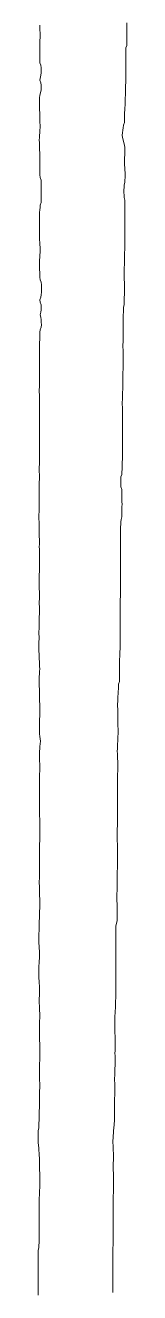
# Model space of a CAD drawing. Extents: x -16 to 11205, y -14909 to 147.
# Drawn here: x 107.94 to 108.69, y 8.67 to 19.43 of the extents above; entities that cross this region are included whole.
import ezdxf

# ---------------------------------------------------------------- set-up
doc = ezdxf.new("R2010")
doc.units = 0
doc.layers.get('0').update_dxf_attribs({"color": 1, "linetype": 'CONTINUOUS', "lineweight": 15, "true_color": 0xff0000})

msp = doc.modelspace()

# ---------------------------------------------------------------- linework, layer by layer
for p, q in [((107.954, 19.426), (107.955, 19.405)), ((107.955, 19.405), (107.956, 19.384)), ((107.956, 19.384), (107.957, 19.362)), ((107.957, 19.362), (107.957, 19.341)), ((108.692, 19.426), (108.693, 19.447)), ((108.692, 19.404), (108.692, 19.426)), ((108.692, 19.383), (108.692, 19.404)), ((108.692, 19.362), (108.692, 19.383)), ((108.692, 19.341), (108.692, 19.362)), ((107.955, 19.277), (107.954, 19.256)), ((107.954, 19.256), (107.954, 19.235)), ((107.956, 19.299), (107.955, 19.277)), ((107.957, 19.32), (107.956, 19.299)), ((107.957, 19.341), (107.957, 19.32)), ((108.684, 19.235), (108.691, 19.256)), ((108.691, 19.32), (108.692, 19.341)), ((108.691, 19.299), (108.691, 19.32)), ((108.691, 19.277), (108.691, 19.299)), ((108.691, 19.256), (108.691, 19.277)), ((107.954, 19.235), (107.954, 19.214)), ((107.954, 19.214), (107.954, 19.193)), ((107.954, 19.193), (107.954, 19.172)), ((107.954, 19.172), (107.955, 19.151)), ((107.955, 19.151), (107.955, 19.13)), ((108.683, 19.193), (108.684, 19.214)), ((108.683, 19.171), (108.683, 19.193)), ((108.683, 19.15), (108.683, 19.171)), ((108.683, 19.129), (108.683, 19.15)), ((108.684, 19.214), (108.684, 19.235)), ((107.955, 19.13), (107.956, 19.109)), ((107.956, 19.109), (107.964, 19.087)), ((107.964, 19.087), (107.966, 19.066)), ((107.966, 19.066), (107.967, 19.045)), ((107.967, 19.045), (107.966, 19.024)), ((108.683, 19.108), (108.683, 19.129)), ((108.683, 19.087), (108.683, 19.108)), ((108.683, 19.066), (108.683, 19.087)), ((108.683, 19.044), (108.683, 19.066)), ((108.683, 19.023), (108.683, 19.044)), ((107.964, 19.003), (107.955, 18.96)), ((107.955, 18.96), (107.963, 18.939)), ((107.963, 18.939), (107.965, 18.918)), ((107.966, 19.024), (107.964, 19.003)), ((108.682, 18.917), (108.683, 18.939)), ((108.683, 19.002), (108.683, 19.023)), ((108.683, 18.981), (108.683, 19.002)), ((108.683, 18.96), (108.683, 18.981)), ((108.683, 18.939), (108.683, 18.96)), ((107.954, 18.833), (107.953, 18.812)), ((107.966, 18.876), (107.954, 18.833)), ((107.965, 18.918), (107.966, 18.897)), ((107.966, 18.897), (107.966, 18.876)), ((108.679, 18.811), (108.68, 18.833)), ((108.68, 18.833), (108.681, 18.854)), ((108.681, 18.854), (108.682, 18.875)), ((108.682, 18.896), (108.682, 18.917)), ((108.682, 18.875), (108.682, 18.896)), ((107.953, 18.812), (107.952, 18.791)), ((107.952, 18.791), (107.952, 18.769)), ((107.952, 18.769), (107.953, 18.748)), ((107.953, 18.748), (107.953, 18.727)), ((107.953, 18.727), (107.953, 18.706)), ((108.674, 18.706), (108.676, 18.727)), ((108.676, 18.727), (108.677, 18.748)), ((108.677, 18.748), (108.678, 18.769)), ((108.678, 18.769), (108.679, 18.79)), ((108.679, 18.79), (108.679, 18.811)), ((107.953, 18.706), (107.954, 18.685)), ((107.954, 18.685), (107.954, 18.664)), ((107.954, 18.664), (107.955, 18.643)), ((107.955, 18.643), (107.955, 18.621)), ((107.955, 18.621), (107.956, 18.6)), ((108.672, 18.685), (108.674, 18.706)), ((108.672, 18.664), (108.672, 18.685)), ((108.672, 18.642), (108.672, 18.664)), ((108.673, 18.621), (108.672, 18.642)), ((108.672, 18.6), (108.673, 18.621)), ((107.954, 18.515), (107.952, 18.494)), ((107.956, 18.536), (107.954, 18.515)), ((107.956, 18.6), (107.957, 18.579)), ((107.957, 18.558), (107.956, 18.536)), ((107.957, 18.579), (107.957, 18.558)), ((108.654, 18.494), (108.655, 18.515)), ((108.655, 18.515), (108.657, 18.536)), ((108.657, 18.536), (108.66, 18.557)), ((108.66, 18.557), (108.663, 18.578)), ((108.663, 18.578), (108.672, 18.6)), ((107.951, 18.473), (107.95, 18.452)), ((107.95, 18.452), (107.951, 18.431)), ((107.952, 18.494), (107.951, 18.473)), ((107.951, 18.431), (107.951, 18.41)), ((107.951, 18.41), (107.952, 18.389)), ((108.655, 18.473), (108.654, 18.494)), ((108.673, 18.409), (108.655, 18.473)), ((108.675, 18.388), (108.673, 18.409)), ((107.952, 18.389), (107.953, 18.367)), ((107.953, 18.367), (107.954, 18.346)), ((107.954, 18.346), (107.955, 18.325)), ((107.955, 18.325), (107.954, 18.304)), ((107.954, 18.304), (107.954, 18.283)), ((108.672, 18.282), (108.673, 18.304)), ((108.673, 18.304), (108.675, 18.325)), ((108.676, 18.367), (108.675, 18.388)), ((108.675, 18.325), (108.676, 18.346)), ((108.676, 18.346), (108.676, 18.367)), ((107.954, 18.283), (107.954, 18.261)), ((107.954, 18.261), (107.954, 18.24)), ((107.954, 18.24), (107.954, 18.219)), ((107.954, 18.219), (107.954, 18.198)), ((107.954, 18.198), (107.955, 18.177)), ((107.955, 18.177), (107.955, 18.156)), ((108.672, 18.261), (108.672, 18.282)), ((108.673, 18.24), (108.672, 18.261)), ((108.675, 18.219), (108.673, 18.24)), ((108.676, 18.198), (108.675, 18.219)), ((108.678, 18.177), (108.676, 18.198)), ((108.678, 18.155), (108.678, 18.177)), ((107.955, 18.156), (107.957, 18.135)), ((107.957, 18.135), (107.965, 18.113)), ((107.965, 18.113), (107.966, 18.092)), ((107.966, 18.092), (107.965, 18.071)), ((107.965, 18.071), (107.965, 18.05)), ((108.669, 18.05), (108.671, 18.071)), ((108.671, 18.071), (108.674, 18.092)), ((108.674, 18.092), (108.676, 18.113)), ((108.676, 18.113), (108.677, 18.134)), ((108.677, 18.134), (108.678, 18.155)), ((107.965, 18.05), (107.965, 18.029)), ((107.965, 18.029), (107.965, 18.007)), ((107.965, 18.007), (107.966, 17.986)), ((107.966, 17.986), (107.966, 17.965)), ((107.966, 17.965), (107.966, 17.944)), ((108.668, 18.029), (108.669, 18.05)), ((108.668, 18.007), (108.668, 18.029)), ((108.669, 17.985), (108.668, 18.007)), ((108.671, 17.964), (108.669, 17.985)), ((108.674, 17.943), (108.671, 17.964)), ((107.955, 17.859), (107.952, 17.838)), ((107.957, 17.88), (107.955, 17.859)), ((107.959, 17.901), (107.957, 17.88)), ((107.966, 17.923), (107.959, 17.901)), ((107.966, 17.944), (107.966, 17.923)), ((108.676, 17.922), (108.674, 17.943)), ((108.676, 17.901), (108.676, 17.922)), ((108.676, 17.88), (108.676, 17.901)), ((108.676, 17.859), (108.676, 17.88)), ((108.676, 17.838), (108.676, 17.859)), ((107.952, 17.838), (107.951, 17.817)), ((107.951, 17.817), (107.951, 17.796)), ((107.951, 17.796), (107.951, 17.774)), ((107.951, 17.774), (107.952, 17.753)), ((107.952, 17.753), (107.951, 17.732)), ((108.676, 17.817), (108.676, 17.838)), ((108.676, 17.795), (108.676, 17.817)), ((108.676, 17.774), (108.676, 17.795)), ((108.676, 17.753), (108.676, 17.774)), ((108.676, 17.732), (108.676, 17.753)), ((107.951, 17.732), (107.951, 17.711)), ((107.951, 17.711), (107.951, 17.69)), ((107.951, 17.69), (107.951, 17.669)), ((107.951, 17.669), (107.951, 17.647)), ((107.951, 17.647), (107.951, 17.626)), ((108.674, 17.647), (108.675, 17.668)), ((108.674, 17.626), (108.674, 17.647)), ((108.675, 17.69), (108.676, 17.711)), ((108.675, 17.668), (108.675, 17.69)), ((108.676, 17.711), (108.676, 17.732)), ((107.951, 17.626), (107.952, 17.605)), ((107.952, 17.605), (107.954, 17.584)), ((107.954, 17.584), (107.956, 17.563)), ((107.956, 17.563), (107.958, 17.542)), ((107.958, 17.542), (107.958, 17.52)), ((108.674, 17.605), (108.674, 17.626)), ((108.675, 17.584), (108.674, 17.605)), ((108.674, 17.52), (108.675, 17.541)), ((108.675, 17.563), (108.675, 17.584)), ((108.675, 17.541), (108.675, 17.563)), ((107.953, 17.436), (107.952, 17.415)), ((107.955, 17.457), (107.953, 17.436)), ((107.956, 17.478), (107.955, 17.457)), ((107.957, 17.499), (107.956, 17.478)), ((107.958, 17.52), (107.957, 17.499)), ((108.672, 17.457), (108.673, 17.478)), ((108.672, 17.436), (108.672, 17.457)), ((108.672, 17.414), (108.672, 17.436)), ((108.673, 17.499), (108.674, 17.52)), ((108.673, 17.478), (108.673, 17.499)), ((107.952, 17.415), (107.951, 17.393)), ((107.951, 17.393), (107.951, 17.372)), ((107.951, 17.372), (107.952, 17.351)), ((107.952, 17.351), (107.954, 17.33)), ((107.954, 17.33), (107.955, 17.309)), ((108.671, 17.372), (108.672, 17.393)), ((108.671, 17.351), (108.671, 17.372)), ((108.671, 17.33), (108.671, 17.351)), ((108.671, 17.308), (108.671, 17.33)), ((108.672, 17.393), (108.672, 17.414)), ((107.955, 17.309), (107.956, 17.288)), ((107.956, 17.288), (107.958, 17.267)), ((107.958, 17.267), (107.967, 17.245)), ((107.967, 17.245), (107.968, 17.224)), ((107.968, 17.224), (107.97, 17.203)), ((108.671, 17.287), (108.671, 17.308)), ((108.671, 17.266), (108.671, 17.287)), ((108.672, 17.245), (108.671, 17.266)), ((108.672, 17.224), (108.672, 17.245)), ((108.672, 17.203), (108.672, 17.224)), ((107.963, 17.119), (107.956, 17.097)), ((107.966, 17.14), (107.963, 17.119)), ((107.968, 17.161), (107.966, 17.14)), ((107.97, 17.182), (107.968, 17.161)), ((107.97, 17.203), (107.97, 17.182)), ((108.671, 17.118), (108.672, 17.139)), ((108.671, 17.097), (108.671, 17.118)), ((108.672, 17.182), (108.672, 17.203)), ((108.672, 17.16), (108.672, 17.182)), ((108.672, 17.139), (108.672, 17.16)), ((107.956, 17.097), (107.958, 17.076)), ((107.958, 17.076), (107.966, 17.055)), ((107.966, 17.012), (107.964, 16.991)), ((107.966, 17.055), (107.967, 17.034)), ((107.967, 17.034), (107.966, 17.012)), ((108.663, 17.033), (108.67, 17.055)), ((108.663, 17.012), (108.663, 17.033)), ((108.663, 16.991), (108.663, 17.012)), ((108.67, 17.076), (108.671, 17.097)), ((108.67, 17.055), (108.67, 17.076)), ((107.964, 16.991), (107.957, 16.97)), ((107.957, 16.97), (107.964, 16.949)), ((107.964, 16.949), (107.966, 16.927)), ((107.966, 16.927), (107.967, 16.906)), ((107.967, 16.906), (107.968, 16.885)), ((107.968, 16.885), (107.967, 16.864)), ((108.66, 16.885), (108.661, 16.906)), ((108.661, 16.927), (108.662, 16.948)), ((108.661, 16.906), (108.661, 16.927)), ((108.662, 16.97), (108.663, 16.991)), ((108.662, 16.948), (108.662, 16.97)), ((107.955, 16.779), (107.954, 16.758)), ((107.956, 16.821), (107.955, 16.8)), ((107.955, 16.8), (107.955, 16.779)), ((107.958, 16.843), (107.956, 16.821)), ((107.967, 16.864), (107.958, 16.843)), ((108.66, 16.864), (108.66, 16.885)), ((108.66, 16.843), (108.66, 16.864)), ((108.66, 16.822), (108.66, 16.843)), ((108.66, 16.8), (108.66, 16.822)), ((108.66, 16.779), (108.66, 16.8)), ((108.66, 16.758), (108.66, 16.779)), ((107.952, 16.716), (107.951, 16.695)), ((107.951, 16.695), (107.951, 16.674)), ((107.951, 16.674), (107.951, 16.652)), ((107.953, 16.737), (107.952, 16.716)), ((107.954, 16.758), (107.953, 16.737)), ((108.659, 16.716), (108.66, 16.737)), ((108.659, 16.695), (108.659, 16.716)), ((108.66, 16.673), (108.659, 16.695)), ((108.66, 16.737), (108.66, 16.758)), ((108.66, 16.652), (108.66, 16.673)), ((107.951, 16.652), (107.952, 16.631)), ((107.952, 16.568), (107.951, 16.547)), ((107.952, 16.631), (107.952, 16.61)), ((107.952, 16.61), (107.952, 16.589)), ((107.952, 16.589), (107.952, 16.568)), ((108.66, 16.631), (108.66, 16.652)), ((108.66, 16.61), (108.66, 16.631)), ((108.66, 16.589), (108.66, 16.61)), ((108.66, 16.568), (108.66, 16.589)), ((108.66, 16.546), (108.66, 16.568)), ((107.951, 16.547), (107.951, 16.525)), ((107.951, 16.525), (107.951, 16.504)), ((107.951, 16.504), (107.951, 16.483)), ((107.951, 16.483), (107.951, 16.462)), ((107.951, 16.462), (107.952, 16.441)), ((108.658, 16.44), (108.659, 16.462)), ((108.659, 16.483), (108.66, 16.504)), ((108.659, 16.462), (108.659, 16.483)), ((108.66, 16.525), (108.66, 16.546)), ((108.66, 16.504), (108.66, 16.525)), ((107.951, 16.356), (107.95, 16.335)), ((107.952, 16.42), (107.951, 16.398)), ((107.951, 16.398), (107.951, 16.377)), ((107.951, 16.377), (107.951, 16.356)), ((107.952, 16.441), (107.952, 16.42)), ((108.657, 16.356), (108.658, 16.377)), ((108.657, 16.335), (108.657, 16.356)), ((108.658, 16.419), (108.658, 16.44)), ((108.658, 16.398), (108.658, 16.419)), ((108.658, 16.377), (108.658, 16.398)), ((107.95, 16.335), (107.95, 16.314)), ((107.95, 16.314), (107.951, 16.293)), ((107.951, 16.293), (107.951, 16.271)), ((107.951, 16.271), (107.951, 16.25)), ((107.951, 16.25), (107.952, 16.229)), ((108.654, 16.229), (108.655, 16.25)), ((108.655, 16.271), (108.656, 16.292)), ((108.655, 16.25), (108.655, 16.271)), ((108.656, 16.313), (108.657, 16.335)), ((108.656, 16.292), (108.656, 16.313)), ((107.952, 16.229), (107.952, 16.208)), ((107.952, 16.208), (107.952, 16.187)), ((107.952, 16.187), (107.952, 16.166)), ((107.952, 16.166), (107.952, 16.144)), ((107.952, 16.144), (107.952, 16.123)), ((108.654, 16.208), (108.654, 16.229)), ((108.655, 16.186), (108.654, 16.208)), ((108.655, 16.165), (108.655, 16.186)), ((108.655, 16.144), (108.655, 16.165)), ((108.655, 16.123), (108.655, 16.144)), ((107.952, 16.123), (107.952, 16.102)), ((107.952, 16.102), (107.952, 16.081)), ((107.952, 16.081), (107.952, 16.06)), ((107.952, 16.06), (107.952, 16.038)), ((107.952, 16.038), (107.952, 16.017)), ((108.655, 16.102), (108.655, 16.123)), ((108.655, 16.081), (108.655, 16.102)), ((108.655, 16.059), (108.655, 16.081)), ((108.655, 16.038), (108.655, 16.059)), ((108.655, 16.017), (108.655, 16.038)), ((107.952, 16.017), (107.951, 15.996)), ((107.951, 15.996), (107.951, 15.975)), ((107.951, 15.975), (107.951, 15.954)), ((107.951, 15.954), (107.951, 15.933)), ((107.951, 15.933), (107.951, 15.911)), ((108.655, 15.996), (108.655, 16.017)), ((108.655, 15.975), (108.655, 15.996)), ((108.655, 15.954), (108.655, 15.975)), ((108.655, 15.932), (108.655, 15.954)), ((108.655, 15.911), (108.655, 15.932)), ((107.951, 15.911), (107.951, 15.89)), ((107.951, 15.89), (107.952, 15.869)), ((107.952, 15.869), (107.952, 15.848)), ((107.952, 15.848), (107.952, 15.827)), ((107.952, 15.827), (107.952, 15.806)), ((108.655, 15.89), (108.655, 15.911)), ((108.655, 15.869), (108.655, 15.89)), ((108.655, 15.848), (108.655, 15.869)), ((108.655, 15.827), (108.655, 15.848)), ((108.655, 15.805), (108.655, 15.827)), ((107.952, 15.742), (107.951, 15.721)), ((107.951, 15.721), (107.951, 15.7)), ((107.952, 15.806), (107.952, 15.784)), ((107.952, 15.784), (107.952, 15.763)), ((107.952, 15.763), (107.952, 15.742)), ((108.654, 15.721), (108.655, 15.742)), ((108.654, 15.7), (108.654, 15.721)), ((108.655, 15.784), (108.655, 15.805)), ((108.655, 15.763), (108.655, 15.784)), ((108.655, 15.742), (108.655, 15.763)), ((107.951, 15.7), (107.95, 15.679)), ((107.95, 15.679), (107.95, 15.657)), ((107.95, 15.657), (107.95, 15.636)), ((107.95, 15.636), (107.951, 15.615)), ((107.951, 15.615), (107.951, 15.594)), ((108.641, 15.593), (108.649, 15.615)), ((108.649, 15.615), (108.65, 15.636)), ((108.65, 15.636), (108.652, 15.657)), ((108.652, 15.657), (108.653, 15.679)), ((108.653, 15.679), (108.654, 15.7)), ((107.95, 15.53), (107.949, 15.509)), ((107.949, 15.509), (107.949, 15.488)), ((107.949, 15.488), (107.949, 15.467)), ((107.951, 15.573), (107.95, 15.552)), ((107.95, 15.552), (107.95, 15.53)), ((107.951, 15.594), (107.951, 15.573)), ((108.641, 15.572), (108.641, 15.593)), ((108.641, 15.551), (108.641, 15.572)), ((108.641, 15.53), (108.641, 15.551)), ((108.642, 15.509), (108.641, 15.53)), ((108.649, 15.488), (108.642, 15.509)), ((108.65, 15.466), (108.649, 15.488)), ((107.949, 15.467), (107.949, 15.446)), ((107.949, 15.446), (107.949, 15.425)), ((107.949, 15.425), (107.949, 15.403)), ((107.949, 15.403), (107.95, 15.382)), ((107.95, 15.382), (107.95, 15.361)), ((108.651, 15.445), (108.65, 15.466)), ((108.651, 15.424), (108.651, 15.445)), ((108.651, 15.403), (108.651, 15.424)), ((108.651, 15.382), (108.651, 15.403)), ((108.652, 15.361), (108.651, 15.382)), ((107.949, 15.298), (107.948, 15.276)), ((107.948, 15.276), (107.948, 15.255)), ((107.95, 15.34), (107.949, 15.319)), ((107.949, 15.319), (107.949, 15.298)), ((107.95, 15.361), (107.95, 15.34)), ((108.65, 15.255), (108.651, 15.276)), ((108.651, 15.34), (108.652, 15.361)), ((108.651, 15.319), (108.651, 15.34)), ((108.651, 15.297), (108.651, 15.319)), ((108.651, 15.276), (108.651, 15.297)), ((107.948, 15.255), (107.948, 15.234)), ((107.948, 15.234), (107.949, 15.213)), ((107.949, 15.213), (107.949, 15.192)), ((107.949, 15.192), (107.949, 15.17)), ((107.949, 15.17), (107.949, 15.149)), ((108.64, 15.17), (108.641, 15.191)), ((108.64, 15.149), (108.64, 15.17)), ((108.641, 15.191), (108.642, 15.212)), ((108.642, 15.212), (108.643, 15.233)), ((108.643, 15.233), (108.65, 15.255)), ((107.949, 15.149), (107.95, 15.128)), ((107.95, 15.128), (107.95, 15.107)), ((107.95, 15.107), (107.95, 15.086)), ((107.95, 15.086), (107.951, 15.065)), ((107.951, 15.065), (107.951, 15.043)), ((108.638, 15.086), (108.639, 15.107)), ((108.638, 15.064), (108.638, 15.086)), ((108.638, 15.043), (108.638, 15.064)), ((108.639, 15.128), (108.64, 15.149)), ((108.639, 15.107), (108.639, 15.128)), ((107.951, 15.022), (107.95, 15.001)), ((107.95, 15.001), (107.951, 14.98)), ((107.951, 15.043), (107.951, 15.022)), ((107.951, 14.98), (107.951, 14.959)), ((107.951, 14.959), (107.951, 14.938)), ((108.638, 15.022), (108.638, 15.043)), ((108.638, 15.001), (108.638, 15.022)), ((108.638, 14.98), (108.638, 15.001)), ((108.638, 14.959), (108.638, 14.98)), ((108.638, 14.937), (108.638, 14.959)), ((107.951, 14.938), (107.951, 14.916)), ((107.951, 14.916), (107.951, 14.895)), ((107.951, 14.895), (107.951, 14.874)), ((107.951, 14.874), (107.951, 14.853)), ((107.951, 14.853), (107.951, 14.832)), ((108.638, 14.916), (108.638, 14.937)), ((108.638, 14.895), (108.638, 14.916)), ((108.638, 14.874), (108.638, 14.895)), ((108.638, 14.853), (108.638, 14.874)), ((108.638, 14.832), (108.638, 14.853)), ((107.951, 14.789), (107.95, 14.768)), ((107.95, 14.768), (107.95, 14.747)), ((107.95, 14.747), (107.95, 14.726)), ((107.951, 14.832), (107.951, 14.811)), ((107.951, 14.811), (107.951, 14.789)), ((108.638, 14.81), (108.638, 14.832)), ((108.638, 14.789), (108.638, 14.81)), ((108.638, 14.768), (108.638, 14.789)), ((108.638, 14.747), (108.638, 14.768)), ((108.638, 14.726), (108.638, 14.747)), ((107.95, 14.726), (107.95, 14.705)), ((107.95, 14.705), (107.95, 14.684)), ((107.95, 14.684), (107.95, 14.662)), ((107.95, 14.662), (107.95, 14.641)), ((107.95, 14.641), (107.951, 14.62)), ((108.638, 14.704), (108.638, 14.726)), ((108.638, 14.683), (108.638, 14.704)), ((108.639, 14.662), (108.638, 14.683)), ((108.639, 14.641), (108.639, 14.662)), ((108.639, 14.62), (108.639, 14.641)), ((107.951, 14.557), (107.95, 14.535)), ((107.95, 14.535), (107.95, 14.514)), ((107.951, 14.62), (107.951, 14.599)), ((107.951, 14.599), (107.951, 14.578)), ((107.951, 14.578), (107.951, 14.557)), ((108.637, 14.556), (108.638, 14.577)), ((108.637, 14.535), (108.637, 14.556)), ((108.637, 14.514), (108.637, 14.535)), ((108.638, 14.599), (108.639, 14.62)), ((108.638, 14.577), (108.638, 14.599)), ((107.95, 14.514), (107.951, 14.493)), ((107.951, 14.43), (107.95, 14.408)), ((107.951, 14.493), (107.951, 14.472)), ((107.951, 14.472), (107.951, 14.451)), ((107.951, 14.451), (107.951, 14.43)), ((108.635, 14.408), (108.636, 14.429)), ((108.636, 14.493), (108.637, 14.514)), ((108.636, 14.472), (108.636, 14.493)), ((108.636, 14.45), (108.636, 14.472)), ((108.636, 14.429), (108.636, 14.45)), ((107.95, 14.324), (107.949, 14.303)), ((107.95, 14.408), (107.95, 14.387)), ((107.95, 14.387), (107.95, 14.366)), ((107.95, 14.366), (107.95, 14.345)), ((107.95, 14.345), (107.95, 14.324)), ((108.635, 14.387), (108.635, 14.408)), ((108.636, 14.366), (108.635, 14.387)), ((108.636, 14.345), (108.636, 14.366)), ((108.636, 14.323), (108.636, 14.345)), ((108.637, 14.302), (108.636, 14.323)), ((107.949, 14.303), (107.948, 14.281)), ((107.948, 14.281), (107.948, 14.26)), ((107.948, 14.26), (107.949, 14.239)), ((107.949, 14.218), (107.948, 14.197)), ((107.948, 14.197), (107.948, 14.175)), ((107.949, 14.239), (107.949, 14.218)), ((108.636, 14.196), (108.637, 14.218)), ((108.637, 14.281), (108.637, 14.302)), ((108.637, 14.26), (108.637, 14.281)), ((108.637, 14.239), (108.637, 14.26)), ((108.637, 14.218), (108.637, 14.239)), ((107.948, 14.175), (107.948, 14.154)), ((107.948, 14.154), (107.948, 14.133)), ((107.948, 14.133), (107.948, 14.112)), ((107.948, 14.112), (107.949, 14.091)), ((107.949, 14.091), (107.949, 14.069)), ((108.632, 14.07), (108.633, 14.091)), ((108.633, 14.091), (108.634, 14.112)), ((108.634, 14.112), (108.635, 14.133)), ((108.635, 14.154), (108.636, 14.175)), ((108.635, 14.133), (108.635, 14.154)), ((108.636, 14.175), (108.636, 14.196)), ((107.949, 14.069), (107.95, 14.048)), ((107.95, 14.048), (107.951, 14.027)), ((107.951, 14.027), (107.952, 14.006)), ((107.952, 14.006), (107.953, 13.985)), ((107.953, 13.985), (107.954, 13.964)), ((108.629, 13.964), (108.63, 13.985)), ((108.63, 14.027), (108.631, 14.048)), ((108.63, 14.006), (108.63, 14.027)), ((108.63, 13.985), (108.63, 14.006)), ((108.631, 14.048), (108.632, 14.07)), ((107.95, 13.9), (107.949, 13.879)), ((107.949, 13.879), (107.949, 13.858)), ((107.952, 13.921), (107.95, 13.9)), ((107.953, 13.943), (107.952, 13.921)), ((107.954, 13.964), (107.953, 13.943)), ((108.629, 13.942), (108.629, 13.964)), ((108.629, 13.921), (108.629, 13.942)), ((108.629, 13.9), (108.629, 13.921)), ((108.629, 13.879), (108.629, 13.9)), ((108.629, 13.858), (108.629, 13.879)), ((107.949, 13.858), (107.949, 13.837)), ((107.949, 13.837), (107.95, 13.815)), ((107.95, 13.815), (107.951, 13.794)), ((107.951, 13.794), (107.951, 13.773)), ((107.951, 13.773), (107.952, 13.752)), ((108.619, 13.752), (108.62, 13.773)), ((108.62, 13.773), (108.621, 13.794)), ((108.621, 13.794), (108.622, 13.815)), ((108.622, 13.836), (108.629, 13.858)), ((108.622, 13.815), (108.622, 13.836)), ((107.952, 13.752), (107.952, 13.731)), ((107.952, 13.731), (107.952, 13.71)), ((107.952, 13.71), (107.953, 13.689)), ((107.953, 13.689), (107.954, 13.667)), ((107.954, 13.667), (107.955, 13.646)), ((108.614, 13.667), (108.615, 13.688)), ((108.614, 13.646), (108.614, 13.667)), ((108.615, 13.688), (108.616, 13.709)), ((108.616, 13.709), (108.617, 13.73)), ((108.617, 13.73), (108.619, 13.752)), ((107.955, 13.561), (107.953, 13.54)), ((107.955, 13.646), (107.956, 13.625)), ((107.956, 13.583), (107.955, 13.561)), ((107.956, 13.625), (107.956, 13.604)), ((107.956, 13.604), (107.956, 13.583)), ((108.615, 13.625), (108.614, 13.646)), ((108.615, 13.604), (108.615, 13.625)), ((108.616, 13.582), (108.615, 13.604)), ((108.617, 13.561), (108.616, 13.582)), ((108.617, 13.54), (108.617, 13.561)), ((107.952, 13.498), (107.951, 13.477)), ((107.951, 13.477), (107.951, 13.456)), ((107.951, 13.456), (107.952, 13.434)), ((107.953, 13.54), (107.952, 13.519)), ((107.952, 13.519), (107.952, 13.498)), ((108.617, 13.519), (108.617, 13.54)), ((108.617, 13.498), (108.617, 13.519)), ((108.617, 13.477), (108.617, 13.498)), ((108.618, 13.455), (108.617, 13.477)), ((108.618, 13.434), (108.618, 13.455)), ((107.952, 13.434), (107.953, 13.413)), ((107.953, 13.413), (107.956, 13.392)), ((107.956, 13.392), (107.959, 13.371)), ((107.959, 13.371), (107.96, 13.35)), ((107.96, 13.35), (107.959, 13.328)), ((108.614, 13.328), (108.615, 13.35)), ((108.615, 13.35), (108.616, 13.371)), ((108.616, 13.371), (108.617, 13.392)), ((108.617, 13.392), (108.618, 13.413)), ((108.618, 13.413), (108.618, 13.434)), ((107.953, 13.265), (107.952, 13.244)), ((107.952, 13.244), (107.952, 13.223)), ((107.954, 13.286), (107.953, 13.265)), ((107.956, 13.307), (107.954, 13.286)), ((107.959, 13.328), (107.956, 13.307)), ((108.611, 13.265), (108.612, 13.286)), ((108.612, 13.244), (108.611, 13.265)), ((108.612, 13.286), (108.613, 13.307)), ((108.613, 13.223), (108.612, 13.244)), ((108.613, 13.307), (108.614, 13.328)), ((107.952, 13.223), (107.953, 13.202)), ((107.953, 13.202), (107.953, 13.18)), ((107.953, 13.18), (107.954, 13.159)), ((107.954, 13.159), (107.954, 13.138)), ((107.954, 13.138), (107.954, 13.117)), ((108.614, 13.201), (108.613, 13.223)), ((108.615, 13.18), (108.614, 13.201)), ((108.615, 13.159), (108.615, 13.18)), ((108.615, 13.138), (108.615, 13.159)), ((108.615, 13.117), (108.615, 13.138)), ((107.953, 13.053), (107.952, 13.032)), ((107.952, 13.032), (107.952, 13.011)), ((107.954, 13.096), (107.953, 13.075)), ((107.953, 13.075), (107.953, 13.053)), ((107.954, 13.117), (107.954, 13.096)), ((108.613, 13.032), (108.614, 13.053)), ((108.613, 13.011), (108.613, 13.032)), ((108.614, 13.074), (108.615, 13.096)), ((108.614, 13.053), (108.614, 13.074)), ((108.615, 13.096), (108.615, 13.117)), ((107.952, 13.011), (107.952, 12.99)), ((107.952, 12.99), (107.952, 12.969)), ((107.952, 12.969), (107.952, 12.948)), ((107.952, 12.948), (107.952, 12.926)), ((107.952, 12.926), (107.952, 12.905)), ((108.612, 12.947), (108.613, 12.969)), ((108.612, 12.926), (108.612, 12.947)), ((108.612, 12.905), (108.612, 12.926)), ((108.613, 12.99), (108.613, 13.011)), ((108.613, 12.969), (108.613, 12.99)), ((107.952, 12.905), (107.952, 12.884)), ((107.952, 12.884), (107.952, 12.863)), ((107.952, 12.863), (107.952, 12.842)), ((107.952, 12.842), (107.952, 12.821)), ((107.952, 12.821), (107.952, 12.799)), ((107.952, 12.799), (107.952, 12.778)), ((108.613, 12.884), (108.612, 12.905)), ((108.613, 12.863), (108.613, 12.884)), ((108.613, 12.841), (108.613, 12.863)), ((108.613, 12.82), (108.613, 12.841)), ((108.614, 12.799), (108.613, 12.82)), ((108.614, 12.778), (108.614, 12.799)), ((107.952, 12.778), (107.952, 12.757)), ((107.952, 12.757), (107.952, 12.736)), ((107.952, 12.736), (107.953, 12.715)), ((107.953, 12.715), (107.954, 12.693)), ((107.954, 12.693), (107.954, 12.672)), ((108.613, 12.672), (108.614, 12.693)), ((108.614, 12.757), (108.614, 12.778)), ((108.614, 12.736), (108.614, 12.757)), ((108.614, 12.714), (108.614, 12.736)), ((108.614, 12.693), (108.614, 12.714)), ((107.954, 12.672), (107.954, 12.651)), ((107.954, 12.651), (107.955, 12.63)), ((107.955, 12.63), (107.955, 12.609)), ((107.955, 12.609), (107.955, 12.588)), ((107.955, 12.588), (107.955, 12.566)), ((108.61, 12.588), (108.611, 12.609)), ((108.61, 12.566), (108.61, 12.588)), ((108.611, 12.609), (108.612, 12.63)), ((108.612, 12.63), (108.613, 12.651)), ((108.613, 12.651), (108.613, 12.672)), ((107.954, 12.503), (107.953, 12.482)), ((107.953, 12.482), (107.953, 12.461)), ((107.955, 12.524), (107.954, 12.503)), ((107.955, 12.566), (107.955, 12.545)), ((107.955, 12.545), (107.955, 12.524)), ((108.61, 12.545), (108.61, 12.566)), ((108.611, 12.524), (108.61, 12.545)), ((108.611, 12.503), (108.611, 12.524)), ((108.612, 12.481), (108.611, 12.503)), ((108.613, 12.46), (108.612, 12.481)), ((107.952, 12.44), (107.951, 12.418)), ((107.951, 12.418), (107.951, 12.397)), ((107.951, 12.397), (107.951, 12.376)), ((107.951, 12.376), (107.951, 12.355)), ((107.953, 12.461), (107.952, 12.44)), ((108.613, 12.439), (108.613, 12.46)), ((108.613, 12.418), (108.613, 12.439)), ((108.613, 12.397), (108.613, 12.418)), ((108.613, 12.376), (108.613, 12.397)), ((108.613, 12.355), (108.613, 12.376)), ((107.951, 12.355), (107.952, 12.334)), ((107.952, 12.334), (107.952, 12.312)), ((107.952, 12.312), (107.952, 12.291)), ((107.952, 12.291), (107.952, 12.27)), ((107.952, 12.27), (107.952, 12.249)), ((108.611, 12.249), (108.612, 12.27)), ((108.612, 12.291), (108.613, 12.312)), ((108.612, 12.27), (108.612, 12.291)), ((108.613, 12.333), (108.613, 12.355)), ((108.613, 12.312), (108.613, 12.333)), ((107.951, 12.185), (107.95, 12.164)), ((107.95, 12.164), (107.95, 12.143)), ((107.952, 12.207), (107.951, 12.185)), ((107.952, 12.249), (107.952, 12.228)), ((107.952, 12.228), (107.952, 12.207)), ((108.61, 12.206), (108.611, 12.228)), ((108.61, 12.185), (108.61, 12.206)), ((108.611, 12.164), (108.61, 12.185)), ((108.611, 12.228), (108.611, 12.249)), ((108.611, 12.143), (108.611, 12.164)), ((107.95, 12.143), (107.951, 12.122)), ((107.951, 12.122), (107.951, 12.101)), ((107.951, 12.101), (107.952, 12.079)), ((107.952, 12.079), (107.952, 12.058)), ((107.952, 12.058), (107.953, 12.037)), ((108.608, 12.058), (108.61, 12.08)), ((108.608, 12.037), (108.608, 12.058)), ((108.61, 12.08), (108.611, 12.101)), ((108.611, 12.122), (108.611, 12.143)), ((108.611, 12.101), (108.611, 12.122)), ((107.953, 12.037), (107.954, 12.016)), ((107.954, 12.016), (107.955, 11.995)), ((107.955, 11.953), (107.954, 11.931)), ((107.955, 11.995), (107.955, 11.974)), ((107.955, 11.974), (107.955, 11.953)), ((108.607, 12.016), (108.608, 12.037)), ((108.608, 11.994), (108.607, 12.016)), ((108.609, 11.973), (108.608, 11.994)), ((108.61, 11.952), (108.609, 11.973)), ((108.61, 11.931), (108.61, 11.952)), ((107.951, 11.847), (107.95, 11.826)), ((107.952, 11.889), (107.951, 11.868)), ((107.951, 11.868), (107.951, 11.847)), ((107.953, 11.91), (107.952, 11.889)), ((107.954, 11.931), (107.953, 11.91)), ((108.609, 11.826), (108.61, 11.847)), ((108.611, 11.91), (108.61, 11.931)), ((108.61, 11.868), (108.611, 11.889)), ((108.61, 11.847), (108.61, 11.868)), ((108.611, 11.889), (108.611, 11.91)), ((107.949, 11.741), (107.948, 11.72)), ((107.95, 11.783), (107.949, 11.762)), ((107.949, 11.762), (107.949, 11.741)), ((107.95, 11.826), (107.95, 11.804)), ((107.95, 11.804), (107.95, 11.783)), ((108.6, 11.783), (108.609, 11.826)), ((108.6, 11.762), (108.6, 11.783)), ((108.6, 11.741), (108.6, 11.762)), ((108.6, 11.719), (108.6, 11.741)), ((107.948, 11.72), (107.948, 11.699)), ((107.948, 11.699), (107.948, 11.677)), ((107.948, 11.677), (107.948, 11.656)), ((107.948, 11.656), (107.948, 11.635)), ((107.948, 11.635), (107.949, 11.614)), ((108.599, 11.635), (108.6, 11.656)), ((108.599, 11.613), (108.599, 11.635)), ((108.6, 11.698), (108.6, 11.719)), ((108.6, 11.677), (108.6, 11.698)), ((108.6, 11.656), (108.6, 11.677)), ((107.949, 11.614), (107.95, 11.592)), ((107.95, 11.592), (107.951, 11.571)), ((107.952, 11.508), (107.95, 11.487)), ((107.951, 11.571), (107.952, 11.55)), ((107.952, 11.55), (107.952, 11.529)), ((107.952, 11.529), (107.952, 11.508)), ((108.598, 11.592), (108.599, 11.613)), ((108.598, 11.571), (108.598, 11.592)), ((108.598, 11.55), (108.598, 11.571)), ((108.599, 11.529), (108.598, 11.55)), ((108.599, 11.508), (108.599, 11.529)), ((108.599, 11.487), (108.599, 11.508)), ((107.947, 11.423), (107.946, 11.402)), ((107.946, 11.402), (107.947, 11.381)), ((107.948, 11.445), (107.947, 11.423)), ((107.949, 11.466), (107.948, 11.445)), ((107.95, 11.487), (107.949, 11.466)), ((108.6, 11.465), (108.599, 11.487)), ((108.6, 11.444), (108.6, 11.465)), ((108.6, 11.423), (108.6, 11.444)), ((108.6, 11.402), (108.6, 11.423)), ((108.6, 11.381), (108.6, 11.402)), ((107.947, 11.381), (107.947, 11.359)), ((107.947, 11.359), (107.948, 11.338)), ((107.948, 11.338), (107.949, 11.317)), ((107.949, 11.317), (107.95, 11.296)), ((107.95, 11.296), (107.951, 11.275)), ((108.6, 11.359), (108.6, 11.381)), ((108.6, 11.338), (108.6, 11.359)), ((108.6, 11.317), (108.6, 11.338)), ((108.6, 11.296), (108.6, 11.317)), ((108.6, 11.275), (108.6, 11.296)), ((107.951, 11.19), (107.95, 11.169)), ((107.951, 11.275), (107.951, 11.254)), ((107.951, 11.254), (107.952, 11.233)), ((107.952, 11.212), (107.951, 11.19)), ((107.952, 11.233), (107.952, 11.212)), ((108.598, 11.211), (108.599, 11.232)), ((108.598, 11.19), (108.598, 11.211)), ((108.598, 11.169), (108.598, 11.19)), ((108.599, 11.254), (108.6, 11.275)), ((108.599, 11.232), (108.599, 11.254)), ((107.95, 11.169), (107.95, 11.148)), ((107.95, 11.148), (107.95, 11.127)), ((107.95, 11.127), (107.951, 11.106)), ((107.951, 11.106), (107.952, 11.084)), ((107.952, 11.084), (107.953, 11.063)), ((108.594, 11.063), (108.595, 11.084)), ((108.595, 11.084), (108.596, 11.105)), ((108.596, 11.105), (108.597, 11.127)), ((108.597, 11.148), (108.598, 11.169)), ((108.597, 11.127), (108.597, 11.148)), ((107.953, 10.979), (107.952, 10.958)), ((107.953, 11.063), (107.954, 11.042)), ((107.954, 11), (107.953, 10.979)), ((107.954, 11.042), (107.954, 11.021)), ((107.954, 11.021), (107.954, 11)), ((108.59, 10.979), (108.591, 11)), ((108.59, 10.957), (108.59, 10.979)), ((108.591, 11), (108.592, 11.021)), ((108.592, 11.021), (108.593, 11.042)), ((108.593, 11.042), (108.594, 11.063)), ((107.952, 10.958), (107.952, 10.936)), ((107.952, 10.936), (107.952, 10.915)), ((107.952, 10.915), (107.952, 10.894)), ((107.952, 10.894), (107.952, 10.873)), ((107.952, 10.873), (107.952, 10.852)), ((108.59, 10.936), (108.59, 10.957)), ((108.59, 10.915), (108.59, 10.936)), ((108.591, 10.894), (108.59, 10.915)), ((108.592, 10.873), (108.591, 10.894)), ((108.593, 10.851), (108.592, 10.873)), ((107.952, 10.852), (107.953, 10.83)), ((107.953, 10.83), (107.953, 10.809)), ((107.953, 10.809), (107.954, 10.788)), ((107.954, 10.788), (107.954, 10.767)), ((107.954, 10.767), (107.955, 10.746)), ((108.593, 10.83), (108.593, 10.851)), ((108.594, 10.809), (108.593, 10.83)), ((108.593, 10.767), (108.594, 10.788)), ((108.593, 10.746), (108.593, 10.767)), ((108.594, 10.788), (108.594, 10.809)), ((107.955, 10.661), (107.954, 10.64)), ((107.955, 10.746), (107.956, 10.725)), ((107.956, 10.703), (107.955, 10.682)), ((107.955, 10.682), (107.955, 10.661)), ((107.956, 10.725), (107.956, 10.703)), ((108.592, 10.703), (108.593, 10.724)), ((108.593, 10.682), (108.592, 10.703)), ((108.593, 10.724), (108.593, 10.746)), ((108.593, 10.661), (108.593, 10.682)), ((108.593, 10.64), (108.593, 10.661)), ((107.952, 10.555), (107.951, 10.534)), ((107.953, 10.619), (107.952, 10.598)), ((107.952, 10.598), (107.952, 10.576)), ((107.952, 10.576), (107.952, 10.555)), ((107.954, 10.64), (107.953, 10.619)), ((108.591, 10.534), (108.592, 10.555)), ((108.592, 10.576), (108.593, 10.597)), ((108.592, 10.555), (108.592, 10.576)), ((108.593, 10.619), (108.593, 10.64)), ((108.593, 10.597), (108.593, 10.619)), ((107.951, 10.534), (107.951, 10.513)), ((107.951, 10.513), (107.952, 10.492)), ((107.952, 10.492), (107.953, 10.47)), ((107.953, 10.47), (107.954, 10.449)), ((107.954, 10.449), (107.955, 10.428)), ((108.589, 10.492), (108.59, 10.513)), ((108.589, 10.47), (108.589, 10.492)), ((108.59, 10.449), (108.589, 10.47)), ((108.59, 10.513), (108.591, 10.534)), ((108.59, 10.428), (108.59, 10.449)), ((107.952, 10.365), (107.951, 10.344)), ((107.951, 10.344), (107.951, 10.322)), ((107.953, 10.386), (107.952, 10.365)), ((107.954, 10.407), (107.953, 10.386)), ((107.955, 10.428), (107.954, 10.407)), ((108.589, 10.322), (108.59, 10.343)), ((108.59, 10.407), (108.59, 10.428)), ((108.59, 10.386), (108.59, 10.407)), ((108.59, 10.365), (108.59, 10.386)), ((108.59, 10.343), (108.59, 10.365)), ((107.951, 10.238), (107.95, 10.217)), ((107.951, 10.322), (107.951, 10.301)), ((107.951, 10.301), (107.952, 10.28)), ((107.952, 10.259), (107.951, 10.238)), ((107.952, 10.28), (107.952, 10.259)), ((108.588, 10.301), (108.589, 10.322)), ((108.588, 10.28), (108.588, 10.301)), ((108.588, 10.259), (108.588, 10.28)), ((108.589, 10.237), (108.588, 10.259)), ((108.589, 10.216), (108.589, 10.237)), ((107.949, 10.132), (107.948, 10.111)), ((107.948, 10.111), (107.948, 10.09)), ((107.95, 10.217), (107.949, 10.195)), ((107.949, 10.195), (107.949, 10.174)), ((107.949, 10.174), (107.949, 10.153)), ((107.949, 10.153), (107.949, 10.132)), ((108.581, 10.068), (108.588, 10.132)), ((108.588, 10.174), (108.589, 10.195)), ((108.588, 10.153), (108.588, 10.174)), ((108.588, 10.132), (108.588, 10.153)), ((108.589, 10.195), (108.589, 10.216)), ((107.948, 10.068), (107.941, 10.047)), ((107.941, 10.047), (107.942, 10.026)), ((107.942, 10.005), (107.941, 9.984)), ((107.942, 10.026), (107.942, 10.005)), ((107.948, 10.09), (107.948, 10.068)), ((108.576, 9.983), (108.577, 10.004)), ((108.577, 10.004), (108.578, 10.025)), ((108.578, 10.025), (108.58, 10.047)), ((108.58, 10.047), (108.581, 10.068)), ((107.941, 9.984), (107.941, 9.962)), ((107.941, 9.962), (107.941, 9.941)), ((107.941, 9.941), (107.948, 9.899)), ((107.948, 9.899), (107.948, 9.878)), ((108.575, 9.962), (108.576, 9.983)), ((108.575, 9.941), (108.575, 9.962)), ((108.576, 9.92), (108.575, 9.941)), ((108.576, 9.899), (108.576, 9.92)), ((108.577, 9.878), (108.576, 9.899)), ((107.948, 9.878), (107.949, 9.856)), ((107.949, 9.856), (107.95, 9.835)), ((107.95, 9.835), (107.951, 9.814)), ((107.951, 9.814), (107.952, 9.793)), ((107.952, 9.793), (107.952, 9.772)), ((108.578, 9.856), (108.577, 9.878)), ((108.577, 9.772), (108.578, 9.793)), ((108.578, 9.835), (108.578, 9.856)), ((108.578, 9.814), (108.578, 9.835)), ((108.578, 9.793), (108.578, 9.814)), ((107.952, 9.772), (107.953, 9.751)), ((107.953, 9.751), (107.953, 9.729)), ((107.953, 9.729), (107.953, 9.708)), ((107.953, 9.708), (107.954, 9.687)), ((107.954, 9.687), (107.954, 9.666)), ((108.577, 9.751), (108.577, 9.772)), ((108.577, 9.729), (108.577, 9.751)), ((108.577, 9.708), (108.577, 9.729)), ((108.578, 9.687), (108.577, 9.708)), ((108.579, 9.666), (108.578, 9.687)), ((107.954, 9.666), (107.955, 9.645)), ((107.955, 9.581), (107.954, 9.56)), ((107.955, 9.645), (107.956, 9.624)), ((107.956, 9.603), (107.955, 9.581)), ((107.956, 9.624), (107.956, 9.603)), ((108.579, 9.645), (108.579, 9.666)), ((108.579, 9.624), (108.579, 9.645)), ((108.579, 9.602), (108.579, 9.624)), ((108.579, 9.581), (108.579, 9.602)), ((108.579, 9.56), (108.579, 9.581)), ((107.951, 9.497), (107.95, 9.476)), ((107.95, 9.476), (107.95, 9.454)), ((107.953, 9.539), (107.951, 9.518)), ((107.951, 9.518), (107.951, 9.497)), ((107.954, 9.56), (107.953, 9.539)), ((108.577, 9.496), (108.578, 9.518)), ((108.577, 9.475), (108.577, 9.496)), ((108.577, 9.454), (108.577, 9.475)), ((108.578, 9.539), (108.579, 9.56)), ((108.578, 9.518), (108.578, 9.539)), ((107.95, 9.412), (107.949, 9.391)), ((107.949, 9.391), (107.949, 9.37)), ((107.949, 9.37), (107.949, 9.348)), ((107.95, 9.454), (107.95, 9.433)), ((107.95, 9.433), (107.95, 9.412)), ((108.577, 9.433), (108.577, 9.454)), ((108.577, 9.412), (108.577, 9.433)), ((108.577, 9.391), (108.577, 9.412)), ((108.577, 9.369), (108.577, 9.391)), ((108.577, 9.348), (108.577, 9.369)), ((107.949, 9.348), (107.949, 9.327)), ((107.949, 9.327), (107.949, 9.306)), ((107.949, 9.306), (107.949, 9.285)), ((107.949, 9.285), (107.949, 9.264)), ((107.949, 9.264), (107.949, 9.243)), ((108.577, 9.327), (108.577, 9.348)), ((108.577, 9.306), (108.577, 9.327)), ((108.577, 9.285), (108.577, 9.306)), ((108.577, 9.264), (108.577, 9.285)), ((108.577, 9.242), (108.577, 9.264)), ((107.949, 9.243), (107.949, 9.221)), ((107.949, 9.221), (107.95, 9.2)), ((107.95, 9.2), (107.95, 9.179)), ((107.95, 9.179), (107.95, 9.158)), ((107.95, 9.158), (107.95, 9.137)), ((108.577, 9.221), (108.577, 9.242)), ((108.577, 9.2), (108.577, 9.221)), ((108.577, 9.179), (108.577, 9.2)), ((108.577, 9.158), (108.577, 9.179)), ((108.577, 9.137), (108.577, 9.158)), ((107.948, 9.052), (107.942, 9.031)), ((107.949, 9.095), (107.948, 9.073)), ((107.948, 9.073), (107.948, 9.052)), ((107.95, 9.137), (107.949, 9.116)), ((107.949, 9.116), (107.949, 9.095)), ((108.575, 9.052), (108.576, 9.073)), ((108.575, 9.031), (108.575, 9.052)), ((108.576, 9.115), (108.577, 9.137)), ((108.576, 9.094), (108.576, 9.115)), ((108.576, 9.073), (108.576, 9.094)), ((107.942, 8.988), (107.941, 8.967)), ((107.941, 8.967), (107.941, 8.946)), ((107.941, 8.946), (107.941, 8.925)), ((107.942, 9.031), (107.942, 9.01)), ((107.942, 9.01), (107.942, 8.988)), ((108.573, 8.988), (108.574, 9.01)), ((108.573, 8.967), (108.573, 8.988)), ((108.573, 8.946), (108.573, 8.967)), ((108.573, 8.925), (108.573, 8.946)), ((108.574, 9.01), (108.575, 9.031)), ((107.941, 8.925), (107.941, 8.904)), ((107.941, 8.904), (107.941, 8.883)), ((107.941, 8.883), (107.941, 8.862)), ((107.941, 8.862), (107.941, 8.84)), ((107.941, 8.84), (107.941, 8.819)), ((107.941, 8.819), (107.941, 8.798)), ((108.573, 8.904), (108.573, 8.925)), ((108.574, 8.883), (108.573, 8.904)), ((108.574, 8.861), (108.574, 8.883)), ((108.575, 8.84), (108.574, 8.861)), ((108.575, 8.819), (108.575, 8.84)), ((108.575, 8.798), (108.575, 8.819)), ((107.941, 8.798), (107.941, 8.777)), ((107.941, 8.777), (107.941, 8.756)), ((107.941, 8.756), (107.941, 8.735)), ((107.941, 8.735), (107.941, 8.713)), ((107.941, 8.713), (107.941, 8.692)), ((108.574, 8.755), (108.575, 8.777)), ((108.574, 8.734), (108.574, 8.755)), ((108.574, 8.713), (108.574, 8.734)), ((108.574, 8.692), (108.574, 8.713)), ((108.575, 8.777), (108.575, 8.798)), ((107.941, 8.692), (107.941, 8.671)), ((107.941, 8.671), (107.942, 8.65)), ((108.573, 8.671), (108.574, 8.692))]:
    msp.add_line(p, q)

doc.saveas('drawing.dxf')
